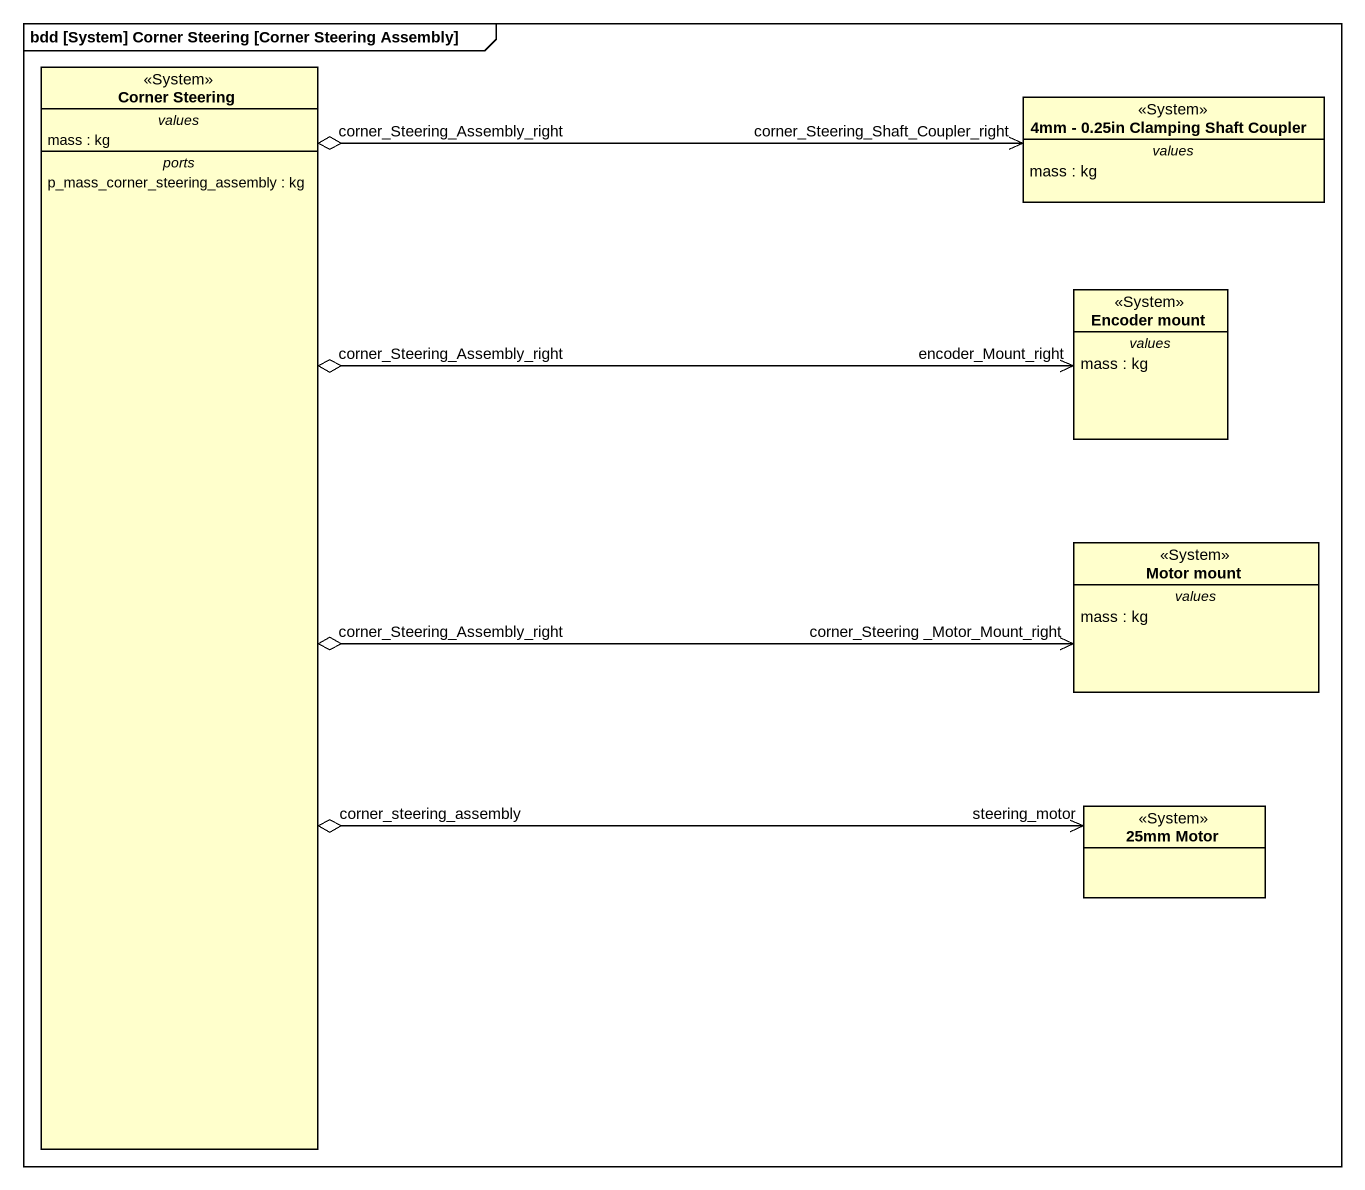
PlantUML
@startuml
mainframe bdd [System] Corner Steering [Corner Steering Assembly]
hide circle
hide empty members
class "Corner Steering" as Corner_Steering <<System>> {
  -- values --
  mass : kg
  -- ports --
  p_mass_corner_steering_assembly : kg
}
class "4mm - 0.25in Clamping Shaft Coupler" as c4mm_0_25in_Clamping_Shaft <<System>> {
  -- values --
  mass : kg
}
class "Encoder mount" as Encoder_mount <<System>> {
  -- values --
  mass : kg
}
class "Motor mount" as Motor_mount <<System>> {
  -- values --
  mass : kg
}
class "25mm Motor" as c25mm_Motor <<System>>
Corner_Steering "corner_Steering_Assembly_right" o-right-> "corner_Steering_Shaft_Coupler_right" c4mm_0_25in_Clamping_Shaft
Corner_Steering "corner_Steering_Assembly_right" o-right-> "encoder_Mount_right" Encoder_mount
Corner_Steering "corner_Steering_Assembly_right" o-right-> "corner_Steering _Motor_Mount_right" Motor_mount
Corner_Steering "corner_steering_assembly" o-right-> "steering_motor" c25mm_Motor
@enduml
